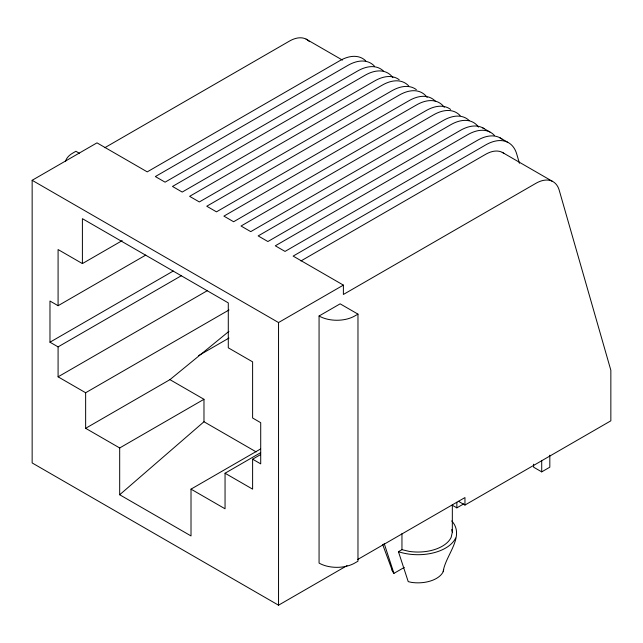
<?xml version="1.0" encoding="UTF-8"?>
<svg xmlns="http://www.w3.org/2000/svg" width="643" height="643" viewBox="0 0 643 643"><rect width="100%" height="100%" fill="white"/><g stroke="black" fill="none" stroke-linecap="round" stroke-linejoin="round"><path stroke-width="0.96" d="M452.334 505.117L452.334 532.187L451.169 537.331A34.384 19.853 0 0 1 409.052 551.364L401.955 549.669L398.443 551.694L408.217 581.618L411.182 582.333A26.138 15.086 0 0 0 443.196 571.659L443.71 569.409M443.196 571.659C445.165 555.608 465.669 536.206 451.732 520.926M260.528 448.999L191.011 489.138L191.011 535.932L119.686 494.756L203.976 421.752L203.976 399.295L169.937 379.643L85.64 428.31L85.64 392.744L229.012 309.966M169.937 379.643L228.94 331.346M347.043 565.639L278.54 605.192L32.15 462.936L32.15 180.297L96.989 142.859L147.239 171.874L339.697 60.763A45.846 26.467 -60 0 1 365.706 60.836M104.793 147.713L289.446 41.104A34.384 19.853 -60 0 1 309.46 41.682M181.366 275.71L58.087 346.882L49.977 342.205L49.977 301.028L58.087 305.706L58.087 249.548L82.4 263.59L122.17 240.627M58.087 305.706L145.776 255.078M49.977 342.205L173.264 271.024M58.087 346.882L58.087 376.83L207.536 290.548M300.932 260.954L485.586 154.352A34.384 19.853 -60 0 1 504.008 153.46M198.631 355.587L228.98 338.065M32.15 180.297L278.54 322.545L343.386 285.114L343.386 294.47L535.836 183.359A34.384 19.853 -60 0 1 559.193 190.151L610.85 370.28L610.85 420.819L464.961 505.052L458.475 501.307M319.065 315.994L340.139 303.834L357.974 314.13L357.974 561.202L354.727 563.075A25.214 14.556 0 0 1 319.065 563.075L319.065 315.994A25.214 14.556 0 0 0 354.727 315.994L357.974 314.13M85.64 428.31L119.686 447.962L203.976 399.295M191.011 489.138L225.05 508.79L225.05 473.232L260.672 452.656M225.05 473.232L252.611 489.138L252.611 459.19L260.423 454.681M357.444 559.635L464.961 497.561L464.961 505.052M452.109 505.117L456.851 507.857L463.804 503.847M533.61 464.19L533.61 467.196L541.711 471.874L549.821 467.196L549.821 455.188M382.689 544.565L392.704 571.659L393.934 573.379L404.318 567.383M482.491 127.724L489.902 132.008M499.627 137.618L507.729 142.296M306.052 39.086L342.446 60.096M502.199 152.335L552.45 181.342M343.386 285.114L293.136 256.099L485.586 144.988A45.846 26.467 -60 0 1 516.731 154.047L519.44 163.298M79.314 153.243L75.914 151.282L72.675 153.155A25.214 14.556 0 0 0 65.506 161.546M203.976 421.752L256.163 451.884M252.611 459.19L260.712 463.868L260.712 422.692L252.611 418.006L252.611 361.856L228.289 347.815L228.289 302.893L82.4 218.668L82.4 263.59M58.087 376.83L85.64 392.744M384.168 543.456L393.934 573.379M451.732 529.535L452.334 532.187M541.711 460.87L541.711 471.874M456.851 502.239L456.851 507.857M401.955 533.626L401.955 549.669M278.54 322.545L278.54 605.192M119.686 447.962L119.686 494.756M374.483 66.213A45.846 26.467 -60 0 0 347.799 65.441L155.349 176.552L165.074 182.17L357.524 71.052A45.846 26.467 -60 0 1 383.533 71.124M392.704 571.659A26.138 15.086 0 0 1 392.037 569.722M455.63 538.022A39.014 22.521 0 0 1 398.443 551.694M478.553 127.113A45.846 26.467 -60 0 0 450.614 124.798L258.164 235.917L267.89 241.527L460.34 130.416A45.846 26.467 -60 0 1 484.131 128.68M469.221 120.595A45.846 26.467 -60 0 0 443.204 120.522L250.754 231.633L241.029 226.023L433.478 114.904A45.846 26.467 -60 0 1 460.171 115.676M450.63 109.447A45.846 26.467 -60 0 0 426.068 110.628L233.618 221.739L223.893 216.128L416.342 105.018A45.846 26.467 -60 0 1 444.281 107.325M435.624 101.506A45.846 26.467 -60 0 0 408.932 100.734L216.482 211.844L206.757 206.234L399.207 95.124A45.846 26.467 -60 0 1 427.145 97.431M416.359 89.658A45.846 26.467 -60 0 0 391.796 90.84L199.346 201.95L189.621 196.34L382.071 85.23A45.846 26.467 -60 0 1 408.755 86.001M399.223 79.764A45.846 26.467 -60 0 0 374.66 80.946L182.21 192.064L172.485 186.446L364.935 75.335A45.846 26.467 -60 0 1 392.873 77.642M502.038 139.129A45.846 26.467 -60 0 0 477.484 140.311L285.026 251.421L275.3 245.803L467.75 134.692A45.846 26.467 -60 0 1 494.443 135.464"/></g></svg>
